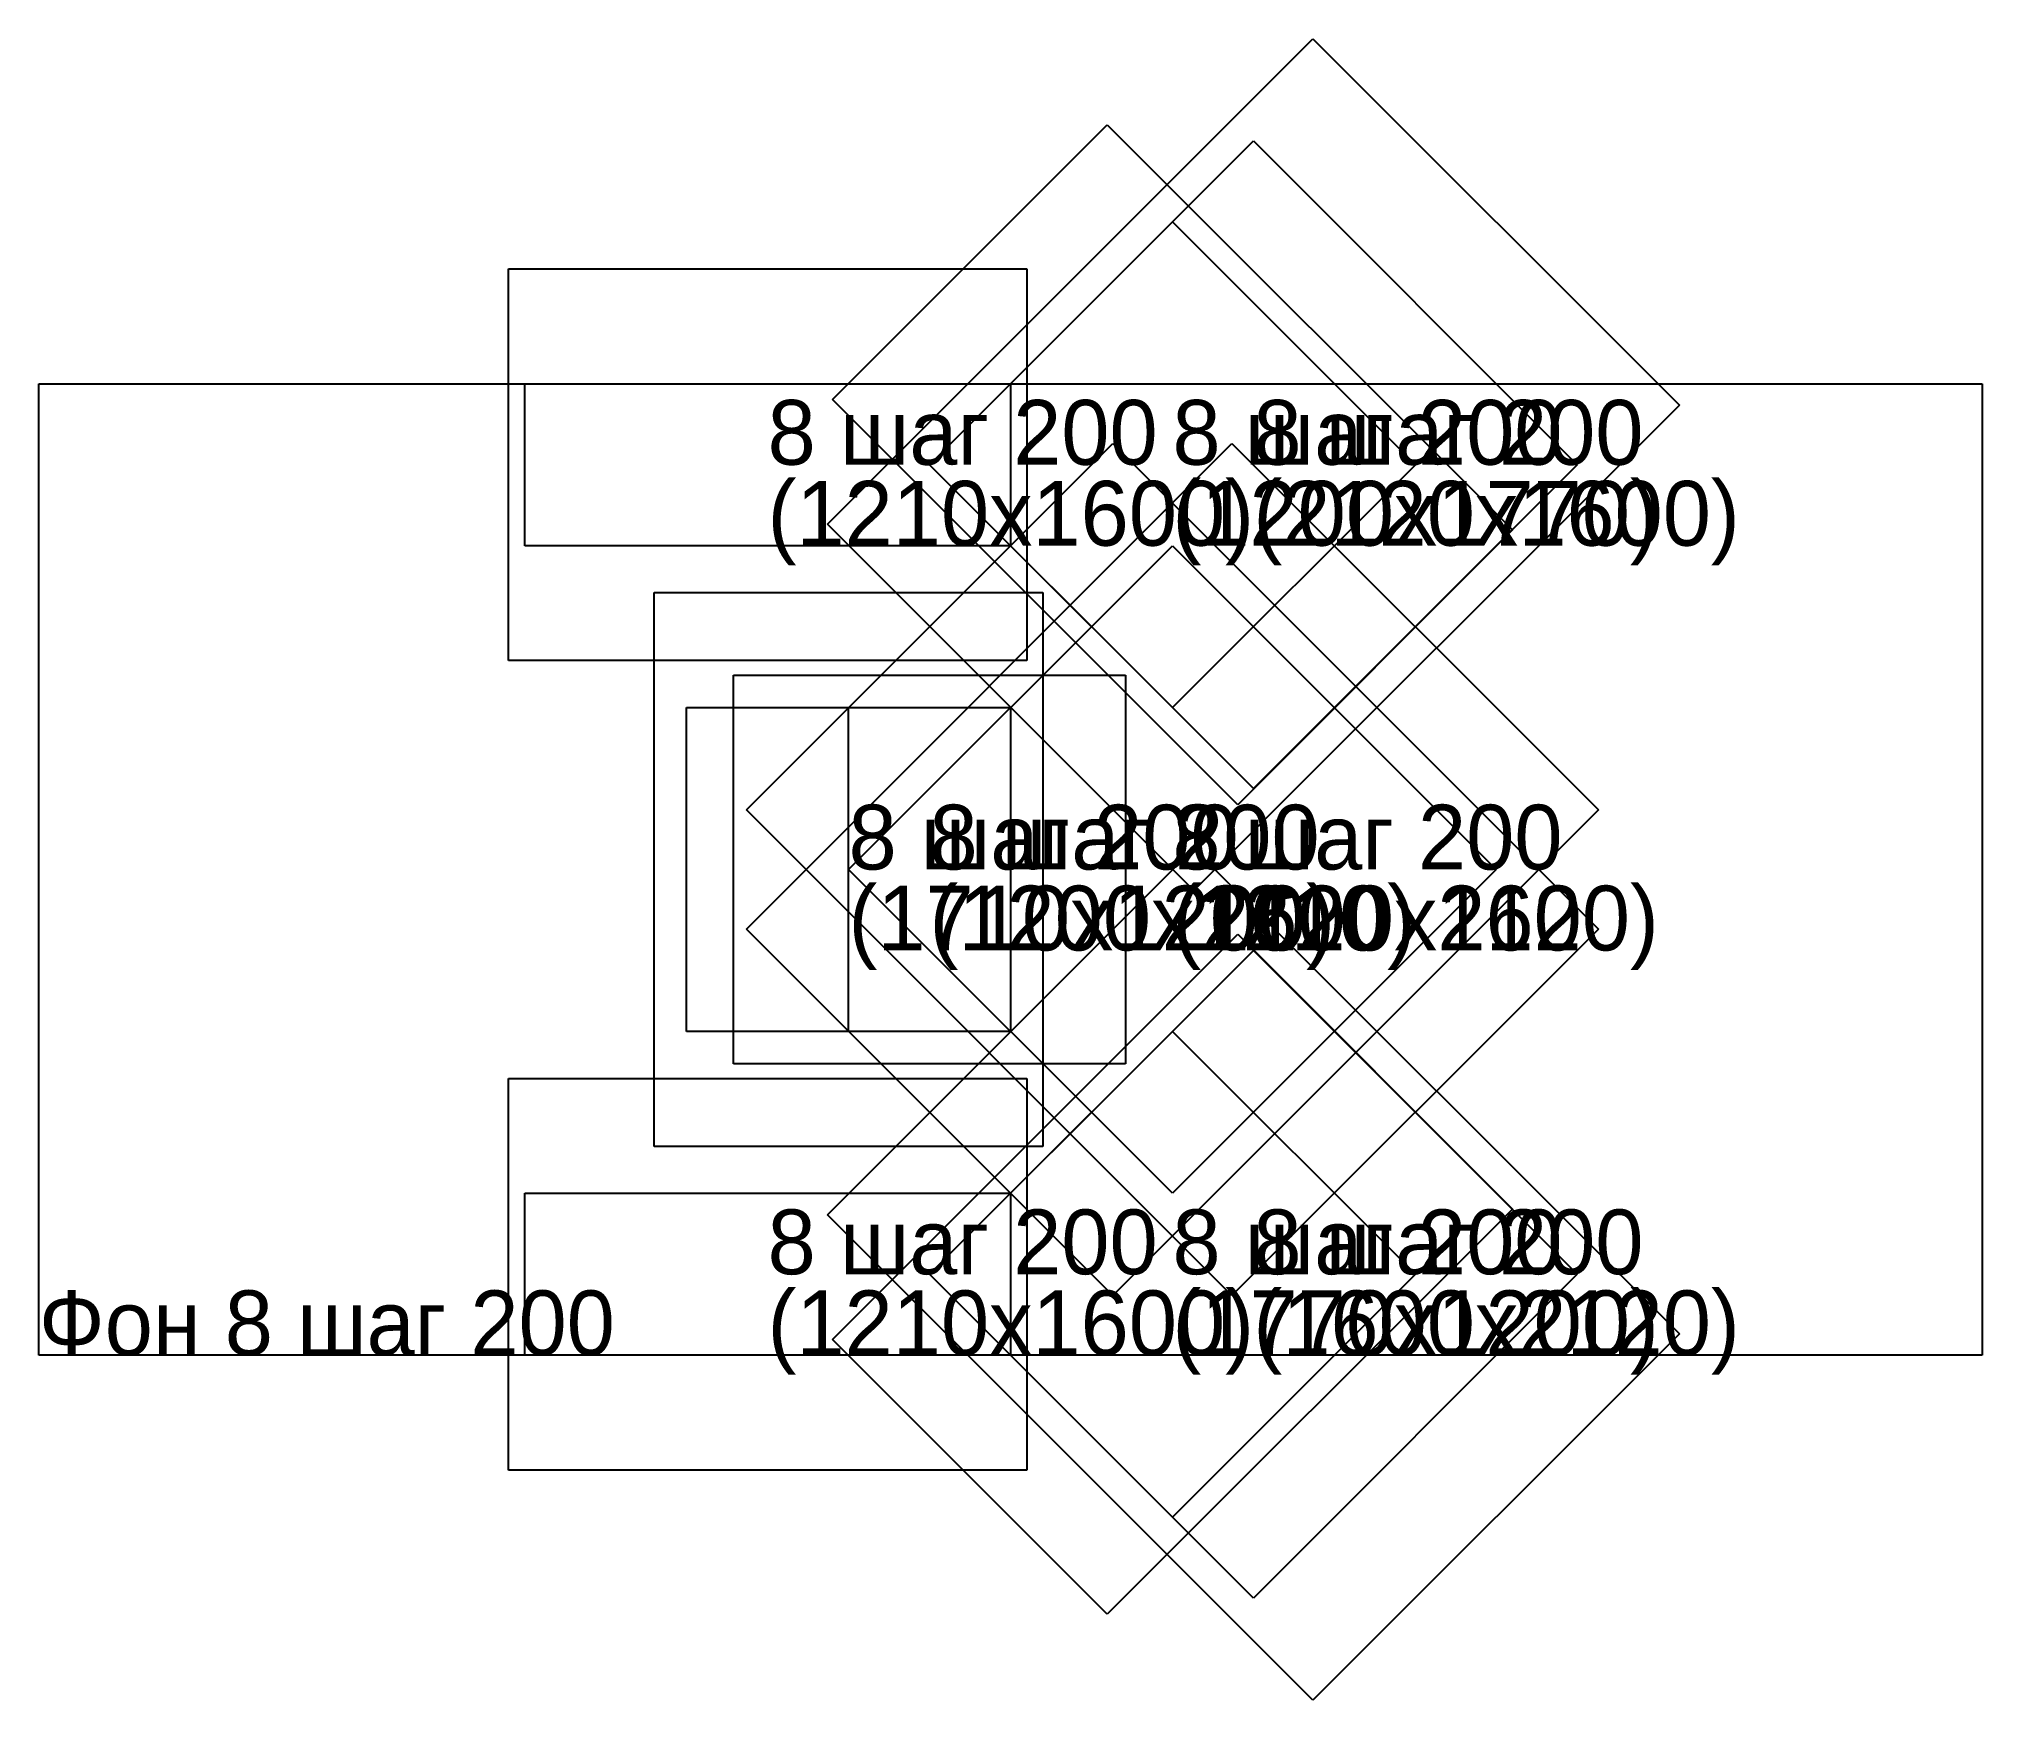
# Model space of a CAD drawing. Header units: metres. Extents: x 0 to 6, y -1.07 to 4.07.
import ezdxf

# ---------------------------------------------------------------- set-up
doc = ezdxf.new("R2010")
doc.units = ezdxf.units.M
for name, color, linetype in [('Bot_X', 191, 'Continuous'), ('Bot_Y', 214, 'Continuous'), ('POLYGONS', 132, 'Continuous'), ('TEXT', 202, 'Continuous'), ('TEXT_Bot_X', 18, 'Continuous'), ('TEXT_Bot_Y', 178, 'Continuous'), ('TEXT_Top_X', 186, 'Continuous'), ('TEXT_Top_Y', 155, 'Continuous'), ('Top_X', 218, 'Continuous'), ('Top_Y', 222, 'Continuous')]:
    doc.layers.add(name, color=color, linetype=linetype)

msp = doc.modelspace()

# ---------------------------------------------------------------- linework, layer by layer
at = {"layer": 'Bot_X'}
for p, q in [((2.1848, 1.3162), (3.6838, 2.8152)), ((3.6838, 2.8152), (4.8152, 1.6838)), ((1.9, 0.645), (1.9, 2.355)), ((1.9, 2.355), (3.1, 2.355)), ((3.1, 2.355), (3.1, 0.645)), ((4.8152, 1.6838), (3.3162, 0.1848)), ((3.3162, 0.1848), (2.1848, 1.3162)), ((3.1, 0.645), (1.9, 0.645))]:
    msp.add_line(p, q, dxfattribs=at)
at = {"layer": 'Bot_X', "color": 9}
for p, q in [((2.5, 1.5), (3.5, 2.5)), ((3.5, 2.5), (4.5, 1.5)), ((2, 1), (2, 2)), ((2, 2), (3, 2)), ((3, 2), (3, 1)), ((3.5, 0.5), (2.5, 1.5)), ((4.5, 1.5), (3.5, 0.5)), ((3, 1), (2, 1))]:
    msp.add_line(p, q, dxfattribs=at)
at = {"layer": 'Bot_Y'}
for p, q in [((2.1848, 1.6838), (3.3162, 2.8152)), ((3.3162, 2.8152), (4.8152, 1.3162)), ((2.145, 0.9), (2.145, 2.1)), ((2.145, 2.1), (3.355, 2.1)), ((3.355, 2.1), (3.355, 0.9)), ((3.6838, 0.1848), (2.1848, 1.6838)), ((4.8152, 1.3162), (3.6838, 0.1848)), ((3.355, 0.9), (2.145, 0.9))]:
    msp.add_line(p, q, dxfattribs=at)
at = {"layer": 'Bot_Y', "color": 9}
for p, q in [((2.5, 1.5), (3.5, 2.5)), ((3.5, 2.5), (4.5, 1.5)), ((2.5, 1), (2.5, 2)), ((2.5, 2), (3, 2)), ((3, 2), (3, 1)), ((3.5, 0.5), (2.5, 1.5)), ((4.5, 1.5), (3.5, 0.5)), ((3, 1), (2.5, 1))]:
    msp.add_line(p, q, dxfattribs=at)
at = {"layer": 'POLYGONS'}
for p, q in [((0, 0), (0, 3)), ((0, 3), (6, 3)), ((6, 3), (6, 0)), ((6, 0), (0, 0))]:
    msp.add_line(p, q, dxfattribs=at)
at = {"layer": 'Top_X'}
for p, q in [((2.4348, 2.5662), (3.9338, 4.0652)), ((3.9338, 4.0652), (5.0652, 2.9338)), ((1.45, 2.145), (1.45, 3.355)), ((1.45, 3.355), (3.05, 3.355)), ((3.05, 3.355), (3.05, 2.145)), ((5.0652, 2.9338), (3.5662, 1.4348)), ((3.5662, 1.4348), (2.4348, 2.5662)), ((3.05, 2.145), (1.45, 2.145)), ((2.4499, 0.0485), (3.7015, 1.3001)), ((3.7015, 1.3001), (4.5501, 0.4515)), ((1.45, -0.355), (1.45, 0.855)), ((1.45, 0.855), (3.05, 0.855)), ((3.05, 0.855), (3.05, -0.355)), ((4.5501, 0.4515), (3.2985, -0.8001)), ((3.2985, -0.8001), (2.4499, 0.0485)), ((3.05, -0.355), (1.45, -0.355))]:
    msp.add_line(p, q, dxfattribs=at)
at = {"layer": 'Top_X', "color": 9}
for p, q in [((2.75, 2.75), (3.75, 3.75)), ((3.75, 3.75), (4.75, 2.75)), ((1.5, 2.5), (1.5, 3)), ((1.5, 3), (3, 3)), ((3, 3), (3, 2.5)), ((3.75, 1.75), (2.75, 2.75)), ((4.75, 2.75), (3.75, 1.75)), ((3, 2.5), (1.5, 2.5)), ((2.75, 0.25), (3.5, 1)), ((3.5, 1), (4.25, 0.25)), ((1.5, 0), (1.5, 0.5)), ((1.5, 0.5), (3, 0.5)), ((3, 0.5), (3, 0)), ((3.5, -0.5), (2.75, 0.25)), ((4.25, 0.25), (3.5, -0.5)), ((3, 0), (1.5, 0))]:
    msp.add_line(p, q, dxfattribs=at)
at = {"layer": 'Top_Y'}
for p, q in [((2.4499, 2.9515), (3.2985, 3.8001)), ((3.2985, 3.8001), (4.5501, 2.5485)), ((3.7015, 1.6999), (2.4499, 2.9515)), ((4.5501, 2.5485), (3.7015, 1.6999)), ((2.4348, 0.4338), (3.5662, 1.5652)), ((3.5662, 1.5652), (5.0652, 0.0662)), ((3.9338, -1.0652), (2.4348, 0.4338)), ((5.0652, 0.0662), (3.9338, -1.0652))]:
    msp.add_line(p, q, dxfattribs=at)
at = {"layer": 'Top_Y', "color": 9}
for p, q in [((2.75, 2.75), (3.5, 3.5)), ((3.5, 3.5), (4.25, 2.75)), ((3.5, 2), (2.75, 2.75)), ((4.25, 2.75), (3.5, 2)), ((2.75, 0.25), (3.75, 1.25)), ((3.75, 1.25), (4.75, 0.25)), ((3.75, -0.75), (2.75, 0.25)), ((4.75, 0.25), (3.75, -0.75))]:
    msp.add_line(p, q, dxfattribs=at)

# ---------------------------------------------------------------- texts
at = {"layer": 'TEXT'}
msp.add_text('Фон 8 шаг 200', height=0.2, dxfattribs=at).set_placement((0, 0))
at = {"layer": 'TEXT_Bot_X'}
for s, p in [('8 шаг 200', (2.5, 1.5)), ('8 шаг 200', (3.5, 1.5)), ('(1710x1200)', (2.5, 1.25)), ('(2120x1600)', (3.5, 1.25))]:
    msp.add_text(s, height=0.2, dxfattribs=at).set_placement(p)
at = {"layer": 'TEXT_Bot_Y'}
for s, p in [('8 шаг 200', (2.75, 1.5)), ('8 шаг 200', (3.5, 1.5)), ('(1200x1210)', (2.75, 1.25)), ('(1600x2120)', (3.5, 1.25))]:
    msp.add_text(s, height=0.2, dxfattribs=at).set_placement(p)
at = {"layer": 'TEXT_Top_X'}
for s, p in [('8 шаг 200', (2.25, 2.75)), ('8 шаг 200', (3.75, 2.75)), ('(1210x1600)', (2.25, 2.5)), ('(2120x1600)', (3.75, 2.5)), ('8 шаг 200', (2.25, 0.25)), ('8 шаг 200', (3.5, 0.25)), ('(1210x1600)', (2.25, 0)), ('(1770x1200)', (3.5, 0))]:
    msp.add_text(s, height=0.2, dxfattribs=at).set_placement(p)
at = {"layer": 'TEXT_Top_Y'}
for s, p in [('8 шаг 200', (3.5, 2.75)), ('(1200x1770)', (3.5, 2.5)), ('8 шаг 200', (3.75, 0.25)), ('(1600x2120)', (3.75, 0))]:
    msp.add_text(s, height=0.2, dxfattribs=at).set_placement(p)

doc.saveas('drawing.dxf')
